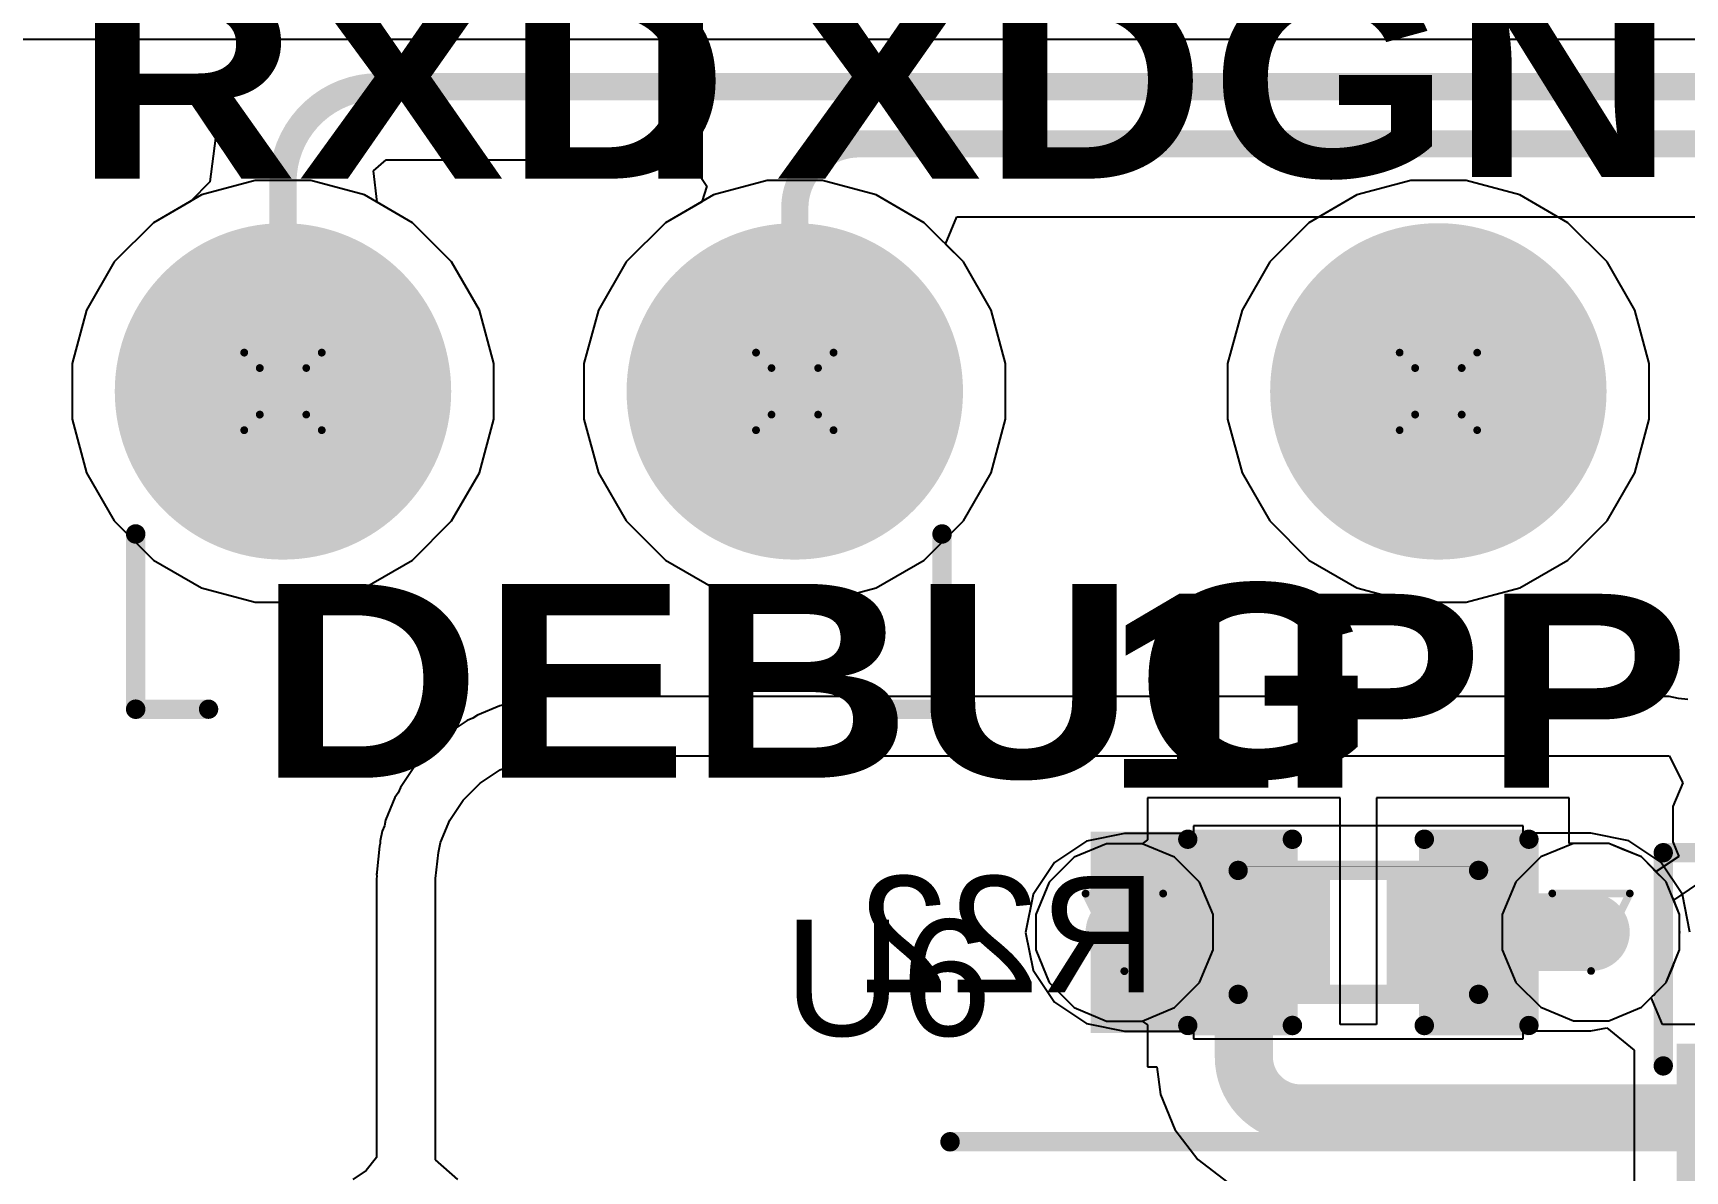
# Model space of a CAD drawing. Header units: inches. Extents: x -5 to 234, y -4 to 104.
# Drawn here: x 3.65 to 14.47, y 28.83 to 36.28 of the extents above; entities that cross this region are included whole.
import ezdxf

# ---------------------------------------------------------------- set-up
doc = ezdxf.new("R2010")
doc.units = ezdxf.units.IN
for name, color, linetype in [('Bottom Layer', 5, 'Continuous'), ('Bottom Overlay', 54, 'Continuous'), ('Bottom Paste', 16, 'Continuous'), ('Bottom Solder', 6, 'Continuous'), ('Drill Drawing', 1, 'Continuous'), ('GND', 16, 'Continuous'), ('Multi-Layer', 9, 'Continuous'), ('Pad Holes', 156, 'Continuous'), ('POWER', 76, 'Continuous'), ('Top Layer', 1, 'Continuous'), ('Top Overlay', 2, 'Continuous'), ('Top Paste', 8, 'Continuous'), ('Top Solder', 216, 'Continuous'), ('Via Holes', 16, 'Continuous')]:
    doc.layers.add(name, color=color, linetype=linetype)
doc.styles.add('Arial', font='', dxfattribs={"height": 0.2})
doc.styles.add('Arial Black_Bold', font='', dxfattribs={"height": 0.2})
doc.styles.get('Arial').set_extended_font_data('Arial')
doc.styles.get('Arial Black_Bold').set_extended_font_data('Arial Black', bold=True)

# ---------------------------------------------------------------- blocks, each defined once
blk = doc.blocks.new('0_5___T____P___9')
at = {"layer": 'Bottom Layer'}
h = blk.add_hatch(color=5, dxfattribs=at)
edge = h.paths.add_edge_path()
edge.add_arc((0, 0), 1, 0, 360)
at = {"layer": 'Bottom Solder'}
h = blk.add_hatch(color=6, dxfattribs=at)
edge = h.paths.add_edge_path()
edge.add_arc((0, 0), 1.102, 0, 360)
at = {"layer": 'GND'}
h = blk.add_hatch(color=16, dxfattribs=at)
edge = h.paths.add_edge_path()
edge.add_arc((0, 0), 1, 0, 360)
at = {"layer": 'Multi-Layer'}
h = blk.add_hatch(color=9, dxfattribs=at)
edge = h.paths.add_edge_path()
edge.add_arc((0, 0), 1, 0, 360)
at = {"layer": 'Pad Holes'}
h = blk.add_hatch(color=7, dxfattribs=at)
edge = h.paths.add_edge_path()
edge.add_arc((0, 0), 0.5, 0, 360)
at = {"layer": 'POWER'}
h = blk.add_hatch(color=76, dxfattribs=at)
edge = h.paths.add_edge_path()
edge.add_arc((0, 0), 1, 0, 360)
at = {"layer": 'Top Layer'}
h = blk.add_hatch(color=1, dxfattribs=at)
edge = h.paths.add_edge_path()
edge.add_arc((0, 0), 1, 0, 360)
at = {"layer": 'Top Solder'}
h = blk.add_hatch(color=216, dxfattribs=at)
edge = h.paths.add_edge_path()
edge.add_arc((0, 0), 1.102, 0, 360)
blk = doc.blocks.new('0_5___T____P___10')
at = {"layer": 'Bottom Layer'}
h = blk.add_hatch(color=5, dxfattribs=at)
edge = h.paths.add_edge_path()
edge.add_arc((0, 0), 1, 0, 360)
at = {"layer": 'Bottom Solder'}
h = blk.add_hatch(color=6, dxfattribs=at)
edge = h.paths.add_edge_path()
edge.add_arc((0, 0), 1.102, 0, 360)
at = {"layer": 'GND'}
h = blk.add_hatch(color=16, dxfattribs=at)
edge = h.paths.add_edge_path()
edge.add_arc((0, 0), 1, 0, 360)
at = {"layer": 'Multi-Layer'}
h = blk.add_hatch(color=9, dxfattribs=at)
edge = h.paths.add_edge_path()
edge.add_arc((0, 0), 1, 0, 360)
at = {"layer": 'Pad Holes'}
h = blk.add_hatch(color=7, dxfattribs=at)
edge = h.paths.add_edge_path()
edge.add_arc((0, 0), 0.5, 0, 360)
at = {"layer": 'POWER'}
h = blk.add_hatch(color=76, dxfattribs=at)
edge = h.paths.add_edge_path()
edge.add_arc((0, 0), 1, 0, 360)
at = {"layer": 'Top Layer'}
h = blk.add_hatch(color=1, dxfattribs=at)
edge = h.paths.add_edge_path()
edge.add_arc((0, 0), 1, 0, 360)
at = {"layer": 'Top Solder'}
h = blk.add_hatch(color=216, dxfattribs=at)
edge = h.paths.add_edge_path()
edge.add_arc((0, 0), 1.102, 0, 360)
blk = doc.blocks.new('ATGM336H_6N_74_16')
at = {"layer": 'Top Overlay'}
blk.add_lwpolyline([(-4.9, 5.097, 0.127, 0.127, 0), (4.9, 5.097, 0.127, 0.127, 0)], format="xyseb", dxfattribs=at)
blk.add_lwpolyline([(-4.932, 5.097, 0.0635, 0.0635, 1), (-4.868, 5.097, 0.0635, 0.0635, 1)], format="xyseb", close=True, dxfattribs=at)
blk = doc.blocks.new('R___0402_B_45')
at = {"layer": 'Bottom Layer'}
for points in [[(-0.241, 0.317), (-0.241, -0.318), (-0.699, -0.318), (-0.699, 0.317)], [(0.699, 0.317), (0.699, -0.318), (0.241, -0.318), (0.241, 0.317)]]:
    blk.add_hatch(color=5, dxfattribs=at).paths.add_polyline_path(points)
at = {"layer": 'Bottom Paste'}
for points in [[(-0.241, 0.317), (-0.241, -0.318), (-0.699, -0.318), (-0.699, 0.317)], [(0.699, 0.317), (0.699, -0.318), (0.241, -0.318), (0.241, 0.317)]]:
    blk.add_hatch(color=16, dxfattribs=at).paths.add_polyline_path(points)
at = {"layer": 'Bottom Solder'}
for points in [[(-0.186, 0.373), (-0.186, -0.373), (-0.754, -0.373), (-0.754, 0.373)], [(0.754, 0.373), (0.754, -0.373), (0.186, -0.373), (0.186, 0.373)]]:
    blk.add_hatch(color=6, dxfattribs=at).paths.add_polyline_path(points)
at = {"layer": 'Bottom Overlay'}
for points in [[(-0.787, 0.406, 0.127, 0.127, 0), (0.787, 0.406, 0.127, 0.127, 0)], [(-0.787, -0.406, 0.127, 0.127, 0), (-0.787, 0.406, 0.127, 0.127, 0)], [(-0.813, 0.432, 0.00323, 0.00323, 0), (0.813, 0.432, 0.00323, 0.00323, 0)], [(0.787, -0.406, 0.127, 0.127, 0), (0.787, 0.406, 0.127, 0.127, 0)], [(-0.787, -0.406, 0.127, 0.127, 0), (0.787, -0.406, 0.127, 0.127, 0)]]:
    blk.add_lwpolyline(points, format="xyseb", dxfattribs=at)
for points in [[(-0.819, 0.406, 0.0635, 0.0635, 1), (-0.756, 0.406, 0.0635, 0.0635, 1)], [(-0.819, 0.406, 0.0635, 0.0635, 1), (-0.756, 0.406, 0.0635, 0.0635, 1)], [(-0.814, 0.432, 0.00161, 0.00161, 1), (-0.812, 0.432, 0.00161, 0.00161, 1)], [(0.756, 0.406, 0.0635, 0.0635, 1), (0.819, 0.406, 0.0635, 0.0635, 1)], [(0.756, 0.406, 0.0635, 0.0635, 1), (0.819, 0.406, 0.0635, 0.0635, 1)], [(0.812, 0.432, 0.00161, 0.00161, 1), (0.814, 0.432, 0.00161, 0.00161, 1)], [(-0.819, -0.406, 0.0635, 0.0635, 1), (-0.756, -0.406, 0.0635, 0.0635, 1)], [(-0.819, -0.406, 0.0635, 0.0635, 1), (-0.756, -0.406, 0.0635, 0.0635, 1)], [(0.756, -0.406, 0.0635, 0.0635, 1), (0.819, -0.406, 0.0635, 0.0635, 1)], [(0.756, -0.406, 0.0635, 0.0635, 1), (0.819, -0.406, 0.0635, 0.0635, 1)]]:
    blk.add_lwpolyline(points, format="xyseb", close=True, dxfattribs=at)
blk = doc.blocks.new('0_5___T____P___83')
at = {"layer": 'Bottom Layer'}
h = blk.add_hatch(color=5, dxfattribs=at)
edge = h.paths.add_edge_path()
edge.add_arc((0, 0), 1, 0, 360)
at = {"layer": 'Bottom Solder'}
h = blk.add_hatch(color=6, dxfattribs=at)
edge = h.paths.add_edge_path()
edge.add_arc((0, 0), 1.102, 0, 360)
at = {"layer": 'GND'}
h = blk.add_hatch(color=16, dxfattribs=at)
edge = h.paths.add_edge_path()
edge.add_arc((0, 0), 1, 0, 360)
at = {"layer": 'Multi-Layer'}
h = blk.add_hatch(color=9, dxfattribs=at)
edge = h.paths.add_edge_path()
edge.add_arc((0, 0), 1, 0, 360)
at = {"layer": 'Pad Holes'}
h = blk.add_hatch(color=7, dxfattribs=at)
edge = h.paths.add_edge_path()
edge.add_arc((0, 0), 0.5, 0, 360)
at = {"layer": 'POWER'}
h = blk.add_hatch(color=76, dxfattribs=at)
edge = h.paths.add_edge_path()
edge.add_arc((0, 0), 1, 0, 360)
at = {"layer": 'Top Layer'}
h = blk.add_hatch(color=1, dxfattribs=at)
edge = h.paths.add_edge_path()
edge.add_arc((0, 0), 1, 0, 360)
at = {"layer": 'Top Solder'}
h = blk.add_hatch(color=216, dxfattribs=at)
edge = h.paths.add_edge_path()
edge.add_arc((0, 0), 1.102, 0, 360)
blk = doc.blocks.new('LED_0603_90')
at = {"layer": 'Top Layer'}
for points in [[(-1, 0.5), (-0.5, 0.5), (-0.5, -0.5), (-1, -0.5)], [(0.5, 0.5), (1, 0.5), (1, -0.5), (0.5, -0.5)]]:
    blk.add_hatch(color=1, dxfattribs=at).paths.add_polyline_path(points)
at = {"layer": 'Top Overlay'}
blk.add_hatch(color=2, dxfattribs=at).paths.add_polyline_path([(1.118, -0.66), (1.753, -0.66), (1.753, 0.66), (1.118, 0.66)])
at = {"layer": 'Top Paste'}
for points in [[(-1, 0.5), (-0.5, 0.5), (-0.5, -0.5), (-1, -0.5)], [(0.5, 0.5), (1, 0.5), (1, -0.5), (0.5, -0.5)]]:
    blk.add_hatch(color=8, dxfattribs=at).paths.add_polyline_path(points)
at = {"layer": 'Top Solder'}
for points in [[(-1.102, 0.602), (-0.398, 0.602), (-0.398, -0.602), (-1.102, -0.602)], [(0.398, 0.602), (1.102, 0.602), (1.102, -0.602), (0.398, -0.602)]]:
    blk.add_hatch(color=216, dxfattribs=at).paths.add_polyline_path(points)
at = {"layer": 'Top Overlay'}
for points in [[(-0.432, 0.61, 0.127, 0.127, 0), (-1.118, 0.61, 0.127, 0.127, 0)], [(-1.118, 0.61, 0.127, 0.127, 0), (-1.118, -0.61, 0.127, 0.127, 0)], [(1.118, 0.61, 0.127, 0.127, 0), (0.432, 0.61, 0.127, 0.127, 0)], [(1.118, 0.61, 0.127, 0.127, 0), (1.118, -0.61, 0.127, 0.127, 0)], [(-0.432, -0.61, 0.127, 0.127, 0), (-1.118, -0.61, 0.127, 0.127, 0)], [(1.118, -0.61, 0.127, 0.127, 0), (0.432, -0.61, 0.127, 0.127, 0)]]:
    blk.add_lwpolyline(points, format="xyseb", dxfattribs=at)
for points in [[(-1.149, 0.61, 0.0635, 0.0635, 1), (-1.086, 0.61, 0.0635, 0.0635, 1)], [(-1.149, 0.61, 0.0635, 0.0635, 1), (-1.086, 0.61, 0.0635, 0.0635, 1)], [(-0.464, 0.61, 0.0635, 0.0635, 1), (-0.4, 0.61, 0.0635, 0.0635, 1)], [(0.4, 0.61, 0.0635, 0.0635, 1), (0.464, 0.61, 0.0635, 0.0635, 1)], [(1.086, 0.61, 0.0635, 0.0635, 1), (1.149, 0.61, 0.0635, 0.0635, 1)], [(1.086, 0.61, 0.0635, 0.0635, 1), (1.149, 0.61, 0.0635, 0.0635, 1)], [(-1.149, -0.61, 0.0635, 0.0635, 1), (-1.086, -0.61, 0.0635, 0.0635, 1)], [(-1.149, -0.61, 0.0635, 0.0635, 1), (-1.086, -0.61, 0.0635, 0.0635, 1)], [(-0.464, -0.61, 0.0635, 0.0635, 1), (-0.4, -0.61, 0.0635, 0.0635, 1)], [(0.4, -0.61, 0.0635, 0.0635, 1), (0.464, -0.61, 0.0635, 0.0635, 1)], [(1.086, -0.61, 0.0635, 0.0635, 1), (1.149, -0.61, 0.0635, 0.0635, 1)], [(1.086, -0.61, 0.0635, 0.0635, 1), (1.149, -0.61, 0.0635, 0.0635, 1)]]:
    blk.add_lwpolyline(points, format="xyseb", close=True, dxfattribs=at)
blk = doc.blocks.new('SOT_23_B_119')
at = {"layer": 'Bottom Layer'}
for points in [[(-1.36, 1.46), (-0.54, 1.46), (-0.54, 0.54), (-1.36, 0.54)], [(0.54, 1.46), (1.36, 1.46), (1.36, 0.54), (0.54, 0.54)], [(-0.41, -0.54), (0.41, -0.54), (0.41, -1.46), (-0.41, -1.46)]]:
    blk.add_hatch(color=5, dxfattribs=at).paths.add_polyline_path(points)
at = {"layer": 'Bottom Paste'}
for points in [[(-1.36, 1.46), (-0.54, 1.46), (-0.54, 0.54), (-1.36, 0.54)], [(0.54, 1.46), (1.36, 1.46), (1.36, 0.54), (0.54, 0.54)], [(-0.41, -0.54), (0.41, -0.54), (0.41, -1.46), (-0.41, -1.46)]]:
    blk.add_hatch(color=16, dxfattribs=at).paths.add_polyline_path(points)
at = {"layer": 'Bottom Solder'}
for points in [[(-1.462, 1.562), (-0.438, 1.562), (-0.438, 0.438), (-1.462, 0.438)], [(0.438, 1.562), (1.462, 1.562), (1.462, 0.438), (0.438, 0.438)], [(-0.512, -0.438), (0.512, -0.438), (0.512, -1.562), (-0.512, -1.562)]]:
    blk.add_hatch(color=6, dxfattribs=at).paths.add_polyline_path(points)
at = {"layer": 'Bottom Overlay'}
for points in [[(-1.676, 1.295, 0.127, 0.127, 0), (-1.676, 1.041, 0.127, 0.127, 0)], [(-1.549, 1.168, 0.127, 0.127, 0), (-1.676, 1.295, 0.127, 0.127, 0)], [(-1.549, 1.168, 0.127, 0.127, 0), (-1.676, 1.041, 0.127, 0.127, 0)], [(0.33, 0.787, 0.127, 0.127, 0), (-0.33, 0.787, 0.127, 0.127, 0)], [(-1.549, -0.813, 0.127, 0.127, 0), (-1.549, 0.584, 0.127, 0.127, 0)], [(1.549, 0.584, 0.127, 0.127, 0), (1.549, -0.813, 0.127, 0.127, 0)], [(-0.559, -0.813, 0.127, 0.127, 0), (-1.549, -0.813, 0.127, 0.127, 0)], [(1.549, -0.813, 0.127, 0.127, 0), (0.559, -0.813, 0.127, 0.127, 0)]]:
    blk.add_lwpolyline(points, format="xyseb", dxfattribs=at)
for points in [[(-1.708, 1.295, 0.0635, 0.0635, 1), (-1.645, 1.295, 0.0635, 0.0635, 1)], [(-1.708, 1.295, 0.0635, 0.0635, 1), (-1.645, 1.295, 0.0635, 0.0635, 1)], [(-1.581, 1.168, 0.0635, 0.0635, 1), (-1.518, 1.168, 0.0635, 0.0635, 1)], [(-1.581, 1.168, 0.0635, 0.0635, 1), (-1.518, 1.168, 0.0635, 0.0635, 1)], [(-1.708, 1.041, 0.0635, 0.0635, 1), (-1.645, 1.041, 0.0635, 0.0635, 1)], [(-1.708, 1.041, 0.0635, 0.0635, 1), (-1.645, 1.041, 0.0635, 0.0635, 1)], [(-0.362, 0.787, 0.0635, 0.0635, 1), (-0.298, 0.787, 0.0635, 0.0635, 1)], [(0.298, 0.787, 0.0635, 0.0635, 1), (0.362, 0.787, 0.0635, 0.0635, 1)], [(-1.581, 0.584, 0.0635, 0.0635, 1), (-1.518, 0.584, 0.0635, 0.0635, 1)], [(1.518, 0.584, 0.0635, 0.0635, 1), (1.581, 0.584, 0.0635, 0.0635, 1)], [(-1.581, -0.813, 0.0635, 0.0635, 1), (-1.518, -0.813, 0.0635, 0.0635, 1)], [(-1.581, -0.813, 0.0635, 0.0635, 1), (-1.518, -0.813, 0.0635, 0.0635, 1)], [(-0.591, -0.813, 0.0635, 0.0635, 1), (-0.527, -0.813, 0.0635, 0.0635, 1)], [(0.527, -0.813, 0.0635, 0.0635, 1), (0.591, -0.813, 0.0635, 0.0635, 1)], [(1.518, -0.813, 0.0635, 0.0635, 1), (1.581, -0.813, 0.0635, 0.0635, 1)], [(1.518, -0.813, 0.0635, 0.0635, 1), (1.581, -0.813, 0.0635, 0.0635, 1)]]:
    blk.add_lwpolyline(points, format="xyseb", close=True, dxfattribs=at)

msp = doc.modelspace()

# ---------------------------------------------------------------- hatches: boundary and pattern name
at = {"layer": 'Bottom Layer'}
h = msp.add_hatch(color=5, dxfattribs=at)
edge = h.paths.add_edge_path()
edge.add_arc((10.795, 30.39), 0.2, 0, 360)
h = msp.add_hatch(color=5, dxfattribs=at)
edge = h.paths.add_edge_path()
edge.add_arc((13.852, 30.391), 0.2, 0, 360)
at = {"layer": 'GND'}
h = msp.add_hatch(color=16, dxfattribs=at)
edge = h.paths.add_edge_path()
edge.add_arc((10.795, 30.39), 0.2, 0, 360)
h = msp.add_hatch(color=16, dxfattribs=at)
edge = h.paths.add_edge_path()
edge.add_arc((13.852, 30.391), 0.2, 0, 360)
at = {"layer": 'POWER'}
h = msp.add_hatch(color=76, dxfattribs=at)
edge = h.paths.add_edge_path()
edge.add_arc((10.795, 30.39), 0.2, 0, 360)
h = msp.add_hatch(color=76, dxfattribs=at)
edge = h.paths.add_edge_path()
edge.add_arc((13.852, 30.391), 0.2, 0, 360)
at = {"layer": 'Top Layer'}
h = msp.add_hatch(color=1, dxfattribs=at)
edge = h.paths.add_edge_path()
edge.add_arc((10.795, 30.39), 0.2, 0, 360)
h = msp.add_hatch(color=1, dxfattribs=at)
edge = h.paths.add_edge_path()
edge.add_arc((13.852, 30.391), 0.2, 0, 360)
at = {"layer": 'Via Holes'}
h = msp.add_hatch(color=7, dxfattribs=at)
edge = h.paths.add_edge_path()
edge.add_arc((10.795, 30.39), 0.1, 0, 360)
h = msp.add_hatch(color=7, dxfattribs=at)
edge = h.paths.add_edge_path()
edge.add_arc((13.852, 30.391), 0.1, 0, 360)

# ---------------------------------------------------------------- linework, layer by layer
at = {"layer": 'Bottom Layer'}
for p, q in [((1.744, 36.241), (30.464, 36.241)), ((5.101, 35.315), (4.75, 35.221)), ((5.465, 35.315), (5.101, 35.315)), ((5.816, 35.221), (5.465, 35.315)), ((8.454, 35.315), (8.103, 35.221)), ((8.818, 35.315), (8.454, 35.315)), ((9.169, 35.221), (8.818, 35.315)), ((4.75, 35.221), (4.435, 35.039)), ((6.131, 35.039), (5.816, 35.221)), ((8.103, 35.221), (7.788, 35.039)), ((9.484, 35.039), (9.169, 35.221)), ((4.435, 35.039), (4.178, 34.782)), ((6.388, 34.782), (6.131, 35.039)), ((7.788, 35.039), (7.531, 34.782)), ((9.741, 34.782), (9.484, 35.039)), ((4.178, 34.782), (3.996, 34.467)), ((6.57, 34.467), (6.388, 34.782)), ((7.531, 34.782), (7.349, 34.467)), ((9.923, 34.467), (9.741, 34.782)), ((3.996, 34.467), (3.902, 34.116)), ((6.664, 34.116), (6.57, 34.467)), ((7.349, 34.467), (7.255, 34.116)), ((10.017, 34.116), (9.923, 34.467)), ((3.902, 34.116), (3.902, 33.753)), ((6.664, 33.753), (6.664, 34.116)), ((7.255, 34.116), (7.255, 33.753)), ((10.017, 33.753), (10.017, 34.116)), ((3.902, 33.753), (3.996, 33.401)), ((6.57, 33.401), (6.664, 33.753)), ((7.255, 33.753), (7.349, 33.401)), ((9.923, 33.401), (10.017, 33.753)), ((3.996, 33.401), (4.178, 33.086)), ((6.388, 33.086), (6.57, 33.401)), ((7.349, 33.401), (7.531, 33.086)), ((9.741, 33.086), (9.923, 33.401)), ((4.178, 33.086), (4.435, 32.829)), ((6.131, 32.829), (6.388, 33.086)), ((7.531, 33.086), (7.788, 32.829)), ((9.484, 32.829), (9.741, 33.086)), ((4.435, 32.829), (4.75, 32.648)), ((5.816, 32.648), (6.131, 32.829)), ((7.788, 32.829), (8.103, 32.648)), ((9.169, 32.648), (9.484, 32.829)), ((4.75, 32.648), (5.101, 32.553)), ((5.465, 32.553), (5.816, 32.648)), ((8.103, 32.648), (8.454, 32.553)), ((8.818, 32.553), (9.169, 32.648)), ((5.101, 32.553), (5.465, 32.553)), ((8.454, 32.553), (8.818, 32.553)), ((13.408, 31.089), (11.249, 31.089)), ((11.249, 31.089), (11.249, 31.038)), ((13.408, 31.039), (13.408, 31.089)), ((10.547, 30.988), (10.337, 30.848)), ((10.795, 31.038), (10.547, 30.988)), ((11.249, 31.038), (10.795, 31.038)), ((13.852, 31.039), (13.408, 31.039)), ((14.1, 30.989), (13.852, 31.039)), ((14.31, 30.849), (14.1, 30.989)), ((10.337, 30.848), (10.197, 30.638)), ((14.451, 30.639), (14.31, 30.849)), ((10.197, 30.638), (10.148, 30.39)), ((14.5, 30.391), (14.451, 30.639)), ((10.148, 30.39), (10.197, 30.142)), ((10.197, 30.142), (10.337, 29.932)), ((10.337, 29.932), (10.547, 29.792)), ((10.547, 29.792), (10.795, 29.743)), ((13.852, 29.744), (13.956, 29.764)), ((13.956, 29.764), (14.134, 29.619)), ((10.795, 29.743), (11.249, 29.743)), ((11.249, 29.743), (11.249, 29.692)), ((11.249, 29.692), (13.408, 29.692)), ((13.408, 29.692), (13.408, 29.744)), ((13.408, 29.744), (13.852, 29.744)), ((14.134, 29.619), (14.134, 28.258))]:
    msp.add_line(p, q, dxfattribs=at)
for points in [[(10.795, 30.39, 0.508, 0.508, 0), (11.795, 30.39, 0.508, 0.508, 0)], [(12.862, 30.39, 0.508, 0.508, 0), (12.863, 30.391, 0.508, 0.508, 0)], [(12.863, 30.391, 0.508, 0.508, 0), (13.852, 30.391, 0.508, 0.508, 0)], [(12.798, 30.39, 0.178, 0.178, 0), (12.862, 30.39, 0.178, 0.178, 0)]]:
    msp.add_lwpolyline(points, format="xyseb", dxfattribs=at)
for points in [[(10.668, 30.39, 0.254, 0.254, 1), (10.922, 30.39, 0.254, 0.254, 1)], [(11.668, 30.39, 0.254, 0.254, 1), (11.922, 30.39, 0.254, 0.254, 1)], [(12.735, 30.39, 0.254, 0.254, 1), (12.989, 30.39, 0.254, 0.254, 1)], [(12.736, 30.391, 0.254, 0.254, 1), (12.99, 30.391, 0.254, 0.254, 1)], [(12.736, 30.391, 0.254, 0.254, 1), (12.99, 30.391, 0.254, 0.254, 1)], [(13.725, 30.391, 0.254, 0.254, 1), (13.979, 30.391, 0.254, 0.254, 1)], [(12.754, 30.39, 0.0889, 0.0889, 1), (12.843, 30.39, 0.0889, 0.0889, 1)], [(12.817, 30.39, 0.0889, 0.0889, 1), (12.906, 30.39, 0.0889, 0.0889, 1)]]:
    msp.add_lwpolyline(points, format="xyseb", close=True, dxfattribs=at)
at = {"layer": 'Drill Drawing'}
for points in [[(5.029, 34.188, 0.0508, 0.0508, 0), (5.537, 34.188, 0.0508, 0.0508, 0)], [(5.029, 33.68, 0.0508, 0.0508, 0), (5.029, 34.188, 0.0508, 0.0508, 0)], [(5.537, 33.68, 0.0508, 0.0508, 0), (5.537, 34.188, 0.0508, 0.0508, 0)], [(8.382, 34.188, 0.0508, 0.0508, 0), (8.89, 34.188, 0.0508, 0.0508, 0)], [(8.382, 33.68, 0.0508, 0.0508, 0), (8.382, 34.188, 0.0508, 0.0508, 0)], [(8.89, 33.68, 0.0508, 0.0508, 0), (8.89, 34.188, 0.0508, 0.0508, 0)], [(12.598, 34.188, 0.0508, 0.0508, 0), (13.106, 34.188, 0.0508, 0.0508, 0)], [(12.598, 33.68, 0.0508, 0.0508, 0), (12.598, 34.188, 0.0508, 0.0508, 0)], [(13.106, 33.68, 0.0508, 0.0508, 0), (13.106, 34.188, 0.0508, 0.0508, 0)], [(5.131, 34.087, 0.0508, 0.0508, 0), (5.436, 34.087, 0.0508, 0.0508, 0)], [(5.131, 33.782, 0.0508, 0.0508, 0), (5.131, 34.087, 0.0508, 0.0508, 0)], [(5.436, 33.782, 0.0508, 0.0508, 0), (5.436, 34.087, 0.0508, 0.0508, 0)], [(8.484, 34.087, 0.0508, 0.0508, 0), (8.788, 34.087, 0.0508, 0.0508, 0)], [(8.484, 33.782, 0.0508, 0.0508, 0), (8.484, 34.087, 0.0508, 0.0508, 0)], [(8.788, 33.782, 0.0508, 0.0508, 0), (8.788, 34.087, 0.0508, 0.0508, 0)], [(12.7, 34.087, 0.0508, 0.0508, 0), (13.005, 34.087, 0.0508, 0.0508, 0)], [(12.7, 33.782, 0.0508, 0.0508, 0), (12.7, 34.087, 0.0508, 0.0508, 0)], [(13.005, 33.782, 0.0508, 0.0508, 0), (13.005, 34.087, 0.0508, 0.0508, 0)], [(5.131, 33.782, 0.0508, 0.0508, 0), (5.436, 33.782, 0.0508, 0.0508, 0)], [(8.484, 33.782, 0.0508, 0.0508, 0), (8.788, 33.782, 0.0508, 0.0508, 0)], [(12.7, 33.782, 0.0508, 0.0508, 0), (13.005, 33.782, 0.0508, 0.0508, 0)], [(5.029, 33.68, 0.0508, 0.0508, 0), (5.537, 33.68, 0.0508, 0.0508, 0)], [(8.382, 33.68, 0.0508, 0.0508, 0), (8.89, 33.68, 0.0508, 0.0508, 0)], [(12.598, 33.68, 0.0508, 0.0508, 0), (13.106, 33.68, 0.0508, 0.0508, 0)], [(10.541, 30.644, 0.0508, 0.0508, 0), (11.049, 30.644, 0.0508, 0.0508, 0)], [(10.541, 30.644, 0.0508, 0.0508, 0), (10.795, 30.136, 0.0508, 0.0508, 0)], [(10.795, 30.136, 0.0508, 0.0508, 0), (11.049, 30.644, 0.0508, 0.0508, 0)], [(13.598, 30.645, 0.0508, 0.0508, 0), (14.106, 30.645, 0.0508, 0.0508, 0)], [(13.598, 30.645, 0.0508, 0.0508, 0), (13.852, 30.137, 0.0508, 0.0508, 0)], [(13.852, 30.137, 0.0508, 0.0508, 0), (14.106, 30.645, 0.0508, 0.0508, 0)]]:
    msp.add_lwpolyline(points, format="xyseb", dxfattribs=at)
for points in [[(5.016, 34.188, 0.0254, 0.0254, 1), (5.042, 34.188, 0.0254, 0.0254, 1)], [(5.016, 34.188, 0.0254, 0.0254, 1), (5.042, 34.188, 0.0254, 0.0254, 1)], [(5.524, 34.188, 0.0254, 0.0254, 1), (5.55, 34.188, 0.0254, 0.0254, 1)], [(5.524, 34.188, 0.0254, 0.0254, 1), (5.55, 34.188, 0.0254, 0.0254, 1)], [(8.369, 34.188, 0.0254, 0.0254, 1), (8.395, 34.188, 0.0254, 0.0254, 1)], [(8.369, 34.188, 0.0254, 0.0254, 1), (8.395, 34.188, 0.0254, 0.0254, 1)], [(8.877, 34.188, 0.0254, 0.0254, 1), (8.903, 34.188, 0.0254, 0.0254, 1)], [(8.877, 34.188, 0.0254, 0.0254, 1), (8.903, 34.188, 0.0254, 0.0254, 1)], [(12.586, 34.188, 0.0254, 0.0254, 1), (12.611, 34.188, 0.0254, 0.0254, 1)], [(12.586, 34.188, 0.0254, 0.0254, 1), (12.611, 34.188, 0.0254, 0.0254, 1)], [(13.094, 34.188, 0.0254, 0.0254, 1), (13.119, 34.188, 0.0254, 0.0254, 1)], [(13.094, 34.188, 0.0254, 0.0254, 1), (13.119, 34.188, 0.0254, 0.0254, 1)], [(5.118, 34.087, 0.0254, 0.0254, 1), (5.144, 34.087, 0.0254, 0.0254, 1)], [(5.118, 34.087, 0.0254, 0.0254, 1), (5.144, 34.087, 0.0254, 0.0254, 1)], [(5.423, 34.087, 0.0254, 0.0254, 1), (5.448, 34.087, 0.0254, 0.0254, 1)], [(5.423, 34.087, 0.0254, 0.0254, 1), (5.448, 34.087, 0.0254, 0.0254, 1)], [(8.471, 34.087, 0.0254, 0.0254, 1), (8.496, 34.087, 0.0254, 0.0254, 1)], [(8.471, 34.087, 0.0254, 0.0254, 1), (8.496, 34.087, 0.0254, 0.0254, 1)], [(8.776, 34.087, 0.0254, 0.0254, 1), (8.801, 34.087, 0.0254, 0.0254, 1)], [(8.776, 34.087, 0.0254, 0.0254, 1), (8.801, 34.087, 0.0254, 0.0254, 1)], [(12.687, 34.087, 0.0254, 0.0254, 1), (12.713, 34.087, 0.0254, 0.0254, 1)], [(12.687, 34.087, 0.0254, 0.0254, 1), (12.713, 34.087, 0.0254, 0.0254, 1)], [(12.992, 34.087, 0.0254, 0.0254, 1), (13.018, 34.087, 0.0254, 0.0254, 1)], [(12.992, 34.087, 0.0254, 0.0254, 1), (13.018, 34.087, 0.0254, 0.0254, 1)], [(5.118, 33.782, 0.0254, 0.0254, 1), (5.144, 33.782, 0.0254, 0.0254, 1)], [(5.118, 33.782, 0.0254, 0.0254, 1), (5.144, 33.782, 0.0254, 0.0254, 1)], [(5.423, 33.782, 0.0254, 0.0254, 1), (5.448, 33.782, 0.0254, 0.0254, 1)], [(5.423, 33.782, 0.0254, 0.0254, 1), (5.448, 33.782, 0.0254, 0.0254, 1)], [(8.471, 33.782, 0.0254, 0.0254, 1), (8.496, 33.782, 0.0254, 0.0254, 1)], [(8.471, 33.782, 0.0254, 0.0254, 1), (8.496, 33.782, 0.0254, 0.0254, 1)], [(8.776, 33.782, 0.0254, 0.0254, 1), (8.801, 33.782, 0.0254, 0.0254, 1)], [(8.776, 33.782, 0.0254, 0.0254, 1), (8.801, 33.782, 0.0254, 0.0254, 1)], [(12.687, 33.782, 0.0254, 0.0254, 1), (12.713, 33.782, 0.0254, 0.0254, 1)], [(12.687, 33.782, 0.0254, 0.0254, 1), (12.713, 33.782, 0.0254, 0.0254, 1)], [(12.992, 33.782, 0.0254, 0.0254, 1), (13.018, 33.782, 0.0254, 0.0254, 1)], [(12.992, 33.782, 0.0254, 0.0254, 1), (13.018, 33.782, 0.0254, 0.0254, 1)], [(5.016, 33.68, 0.0254, 0.0254, 1), (5.042, 33.68, 0.0254, 0.0254, 1)], [(5.016, 33.68, 0.0254, 0.0254, 1), (5.042, 33.68, 0.0254, 0.0254, 1)], [(5.524, 33.68, 0.0254, 0.0254, 1), (5.55, 33.68, 0.0254, 0.0254, 1)], [(5.524, 33.68, 0.0254, 0.0254, 1), (5.55, 33.68, 0.0254, 0.0254, 1)], [(8.369, 33.68, 0.0254, 0.0254, 1), (8.395, 33.68, 0.0254, 0.0254, 1)], [(8.369, 33.68, 0.0254, 0.0254, 1), (8.395, 33.68, 0.0254, 0.0254, 1)], [(8.877, 33.68, 0.0254, 0.0254, 1), (8.903, 33.68, 0.0254, 0.0254, 1)], [(8.877, 33.68, 0.0254, 0.0254, 1), (8.903, 33.68, 0.0254, 0.0254, 1)], [(12.586, 33.68, 0.0254, 0.0254, 1), (12.611, 33.68, 0.0254, 0.0254, 1)], [(12.586, 33.68, 0.0254, 0.0254, 1), (12.611, 33.68, 0.0254, 0.0254, 1)], [(13.094, 33.68, 0.0254, 0.0254, 1), (13.119, 33.68, 0.0254, 0.0254, 1)], [(13.094, 33.68, 0.0254, 0.0254, 1), (13.119, 33.68, 0.0254, 0.0254, 1)], [(10.528, 30.644, 0.0254, 0.0254, 1), (10.554, 30.644, 0.0254, 0.0254, 1)], [(10.528, 30.644, 0.0254, 0.0254, 1), (10.554, 30.644, 0.0254, 0.0254, 1)], [(11.036, 30.644, 0.0254, 0.0254, 1), (11.062, 30.644, 0.0254, 0.0254, 1)], [(11.036, 30.644, 0.0254, 0.0254, 1), (11.062, 30.644, 0.0254, 0.0254, 1)], [(13.586, 30.645, 0.0254, 0.0254, 1), (13.611, 30.645, 0.0254, 0.0254, 1)], [(13.586, 30.645, 0.0254, 0.0254, 1), (13.611, 30.645, 0.0254, 0.0254, 1)], [(14.094, 30.645, 0.0254, 0.0254, 1), (14.119, 30.645, 0.0254, 0.0254, 1)], [(14.094, 30.645, 0.0254, 0.0254, 1), (14.119, 30.645, 0.0254, 0.0254, 1)], [(10.782, 30.136, 0.0254, 0.0254, 1), (10.808, 30.136, 0.0254, 0.0254, 1)], [(10.782, 30.136, 0.0254, 0.0254, 1), (10.808, 30.136, 0.0254, 0.0254, 1)], [(13.84, 30.137, 0.0254, 0.0254, 1), (13.865, 30.137, 0.0254, 0.0254, 1)], [(13.84, 30.137, 0.0254, 0.0254, 1), (13.865, 30.137, 0.0254, 0.0254, 1)]]:
    msp.add_lwpolyline(points, format="xyseb", close=True, dxfattribs=at)
at = {"layer": 'GND'}
for p, q in [((1.744, 36.241), (38.271, 36.241)), ((5.101, 35.315), (4.75, 35.221)), ((5.465, 35.315), (5.101, 35.315)), ((5.816, 35.221), (5.465, 35.315)), ((8.454, 35.315), (8.103, 35.221)), ((8.818, 35.315), (8.454, 35.315)), ((9.169, 35.221), (8.818, 35.315)), ((4.75, 35.221), (4.435, 35.039)), ((6.131, 35.039), (5.816, 35.221)), ((8.103, 35.221), (7.788, 35.039)), ((9.484, 35.039), (9.169, 35.221)), ((4.435, 35.039), (4.178, 34.782)), ((6.388, 34.782), (6.131, 35.039)), ((7.788, 35.039), (7.531, 34.782)), ((9.741, 34.782), (9.484, 35.039)), ((4.178, 34.782), (3.996, 34.467)), ((6.57, 34.467), (6.388, 34.782)), ((7.531, 34.782), (7.349, 34.467)), ((9.923, 34.467), (9.741, 34.782)), ((3.996, 34.467), (3.902, 34.116)), ((6.664, 34.116), (6.57, 34.467)), ((7.349, 34.467), (7.255, 34.116)), ((10.017, 34.116), (9.923, 34.467)), ((3.902, 34.116), (3.902, 33.753)), ((6.664, 33.753), (6.664, 34.116)), ((7.255, 34.116), (7.255, 33.753)), ((10.017, 33.753), (10.017, 34.116)), ((3.902, 33.753), (3.996, 33.401)), ((6.57, 33.401), (6.664, 33.753)), ((7.255, 33.753), (7.349, 33.401)), ((9.923, 33.401), (10.017, 33.753)), ((3.996, 33.401), (4.178, 33.086)), ((6.388, 33.086), (6.57, 33.401)), ((7.349, 33.401), (7.531, 33.086)), ((9.741, 33.086), (9.923, 33.401)), ((4.178, 33.086), (4.435, 32.829)), ((6.131, 32.829), (6.388, 33.086)), ((7.531, 33.086), (7.788, 32.829)), ((9.484, 32.829), (9.741, 33.086)), ((4.435, 32.829), (4.75, 32.648)), ((5.816, 32.648), (6.131, 32.829)), ((7.788, 32.829), (8.103, 32.648)), ((9.169, 32.648), (9.484, 32.829)), ((4.75, 32.648), (5.101, 32.553)), ((5.465, 32.553), (5.816, 32.648)), ((8.103, 32.648), (8.454, 32.553)), ((8.818, 32.553), (9.169, 32.648)), ((5.101, 32.553), (5.465, 32.553)), ((8.454, 32.553), (8.818, 32.553)), ((10.679, 30.971), (10.466, 30.883)), ((10.911, 30.971), (10.679, 30.971)), ((11.124, 30.883), (10.911, 30.971)), ((13.737, 30.972), (13.523, 30.884)), ((13.968, 30.972), (13.737, 30.972)), ((14.182, 30.884), (13.968, 30.972)), ((10.466, 30.883), (10.302, 30.719)), ((11.288, 30.719), (11.124, 30.883)), ((13.523, 30.884), (13.36, 30.72)), ((14.345, 30.72), (14.182, 30.884)), ((10.302, 30.719), (10.214, 30.506)), ((11.376, 30.506), (11.288, 30.719)), ((13.36, 30.72), (13.271, 30.507)), ((14.433, 30.507), (14.345, 30.72)), ((10.214, 30.506), (10.214, 30.275)), ((11.376, 30.275), (11.376, 30.506)), ((13.271, 30.507), (13.271, 30.276)), ((14.433, 30.276), (14.433, 30.507)), ((10.214, 30.275), (10.302, 30.061)), ((11.288, 30.061), (11.376, 30.275)), ((13.271, 30.276), (13.36, 30.062)), ((14.345, 30.062), (14.433, 30.276)), ((10.302, 30.061), (10.466, 29.898)), ((11.124, 29.898), (11.288, 30.061)), ((13.36, 30.062), (13.523, 29.899)), ((14.182, 29.899), (14.345, 30.062)), ((10.466, 29.898), (10.679, 29.809)), ((10.911, 29.809), (11.124, 29.898)), ((13.523, 29.899), (13.737, 29.81)), ((13.968, 29.81), (14.182, 29.899)), ((10.679, 29.809), (10.911, 29.809)), ((13.737, 29.81), (13.968, 29.81))]:
    msp.add_line(p, q, dxfattribs=at)
at = {"layer": 'POWER'}
for p, q in [((1.744, 36.241), (38.271, 36.241)), ((5.101, 35.315), (4.75, 35.221)), ((5.465, 35.315), (5.101, 35.315)), ((5.816, 35.221), (5.465, 35.315)), ((8.454, 35.315), (8.103, 35.221)), ((8.818, 35.315), (8.454, 35.315)), ((9.169, 35.221), (8.818, 35.315)), ((12.671, 35.315), (12.319, 35.221)), ((13.034, 35.315), (12.671, 35.315)), ((13.385, 35.221), (13.034, 35.315)), ((4.75, 35.221), (4.435, 35.039)), ((6.131, 35.039), (5.816, 35.221)), ((8.103, 35.221), (7.788, 35.039)), ((9.484, 35.039), (9.169, 35.221)), ((12.319, 35.221), (12.004, 35.039)), ((13.7, 35.039), (13.385, 35.221)), ((4.435, 35.039), (4.178, 34.782)), ((6.388, 34.782), (6.131, 35.039)), ((7.788, 35.039), (7.531, 34.782)), ((9.741, 34.782), (9.484, 35.039)), ((12.004, 35.039), (11.747, 34.782)), ((13.957, 34.782), (13.7, 35.039)), ((4.178, 34.782), (3.996, 34.467)), ((6.57, 34.467), (6.388, 34.782)), ((7.531, 34.782), (7.349, 34.467)), ((9.923, 34.467), (9.741, 34.782)), ((11.747, 34.782), (11.566, 34.467)), ((14.139, 34.467), (13.957, 34.782)), ((3.996, 34.467), (3.902, 34.116)), ((6.664, 34.116), (6.57, 34.467)), ((7.349, 34.467), (7.255, 34.116)), ((10.017, 34.116), (9.923, 34.467)), ((11.566, 34.467), (11.471, 34.116)), ((14.233, 34.116), (14.139, 34.467)), ((3.902, 34.116), (3.902, 33.753)), ((6.664, 33.753), (6.664, 34.116)), ((7.255, 34.116), (7.255, 33.753)), ((10.017, 33.753), (10.017, 34.116)), ((11.471, 34.116), (11.471, 33.753)), ((14.233, 33.753), (14.233, 34.116)), ((3.902, 33.753), (3.996, 33.401)), ((6.57, 33.401), (6.664, 33.753)), ((7.255, 33.753), (7.349, 33.401)), ((9.923, 33.401), (10.017, 33.753)), ((11.471, 33.753), (11.566, 33.401)), ((14.139, 33.401), (14.233, 33.753)), ((3.996, 33.401), (4.178, 33.086)), ((6.388, 33.086), (6.57, 33.401)), ((7.349, 33.401), (7.531, 33.086)), ((9.741, 33.086), (9.923, 33.401)), ((11.566, 33.401), (11.747, 33.086)), ((13.957, 33.086), (14.139, 33.401)), ((4.178, 33.086), (4.435, 32.829)), ((6.131, 32.829), (6.388, 33.086)), ((7.531, 33.086), (7.788, 32.829)), ((9.484, 32.829), (9.741, 33.086)), ((11.747, 33.086), (12.004, 32.829)), ((13.7, 32.829), (13.957, 33.086)), ((4.435, 32.829), (4.75, 32.648)), ((5.816, 32.648), (6.131, 32.829)), ((7.788, 32.829), (8.103, 32.648)), ((9.169, 32.648), (9.484, 32.829)), ((12.004, 32.829), (12.319, 32.648)), ((13.385, 32.648), (13.7, 32.829)), ((4.75, 32.648), (5.101, 32.553)), ((5.465, 32.553), (5.816, 32.648)), ((8.103, 32.648), (8.454, 32.553)), ((8.818, 32.553), (9.169, 32.648)), ((12.319, 32.648), (12.671, 32.553)), ((13.034, 32.553), (13.385, 32.648)), ((5.101, 32.553), (5.465, 32.553)), ((8.454, 32.553), (8.818, 32.553)), ((12.671, 32.553), (13.034, 32.553)), ((6.932, 31.928), (6.776, 31.897)), ((6.97, 31.928), (6.932, 31.928)), ((7.008, 31.935), (6.97, 31.928)), ((7.087, 31.935), (7.008, 31.935)), ((14.364, 31.935), (7.087, 31.935)), ((14.425, 31.923), (14.364, 31.935)), ((6.704, 31.875), (6.557, 31.814)), ((6.741, 31.882), (6.704, 31.875)), ((6.776, 31.897), (6.741, 31.882)), ((14.486, 31.915), (14.425, 31.923)), ((6.49, 31.778), (6.359, 31.69)), ((6.526, 31.793), (6.49, 31.778)), ((6.557, 31.814), (6.526, 31.793)), ((6.3, 31.642), (6.188, 31.53)), ((6.332, 31.663), (6.3, 31.642)), ((6.359, 31.69), (6.332, 31.663)), ((6.167, 31.498), (6.14, 31.471)), ((6.188, 31.53), (6.167, 31.498)), ((6.706, 31.455), (6.852, 31.516)), ((6.852, 31.516), (7.007, 31.547)), ((7.007, 31.547), (7.087, 31.547)), ((7.087, 31.547), (14.364, 31.547)), ((14.364, 31.547), (14.453, 31.369)), ((6.14, 31.471), (6.052, 31.34)), ((6.574, 31.367), (6.706, 31.455)), ((6.037, 31.304), (6.016, 31.273)), ((6.052, 31.34), (6.037, 31.304)), ((6.463, 31.256), (6.574, 31.367)), ((14.453, 31.369), (14.389, 31.215)), ((6.016, 31.273), (5.955, 31.126)), ((6.375, 31.124), (6.463, 31.256)), ((14.389, 31.215), (14.389, 30.983)), ((5.948, 31.089), (5.933, 31.054)), ((5.955, 31.126), (5.948, 31.089)), ((6.314, 30.978), (6.375, 31.124)), ((5.915, 30.955), (5.897, 30.784)), ((5.92, 30.972), (5.915, 30.955)), ((5.933, 31.054), (5.92, 30.989)), ((5.92, 30.989), (5.92, 30.972)), ((6.301, 30.914), (6.314, 30.978)), ((13.737, 30.972), (13.523, 30.884)), ((13.968, 30.972), (13.737, 30.972)), ((14.182, 30.884), (13.968, 30.972)), ((14.389, 30.983), (14.428, 30.888)), ((6.283, 30.743), (6.301, 30.914)), ((13.523, 30.884), (13.36, 30.72)), ((14.278, 30.788), (14.182, 30.884)), ((14.428, 30.888), (14.278, 30.788)), ((5.897, 30.757), (5.895, 30.743)), ((5.895, 30.743), (5.895, 28.916)), ((5.898, 30.778), (5.896, 30.771)), ((5.896, 30.771), (5.897, 30.757)), ((5.897, 30.784), (5.898, 30.778)), ((6.283, 28.9), (6.283, 30.743)), ((6.283, 30.743), (6.283, 30.743)), ((13.36, 30.72), (13.271, 30.507)), ((14.394, 30.602), (14.545, 30.703)), ((14.433, 30.507), (14.394, 30.602)), ((13.271, 30.507), (13.271, 30.276)), ((14.433, 30.276), (14.433, 30.507)), ((13.271, 30.276), (13.36, 30.062)), ((14.345, 30.062), (14.433, 30.276)), ((13.36, 30.062), (13.523, 29.899)), ((14.182, 29.899), (14.345, 30.062)), ((13.523, 29.899), (13.737, 29.81)), ((13.968, 29.81), (14.182, 29.899)), ((13.737, 29.81), (13.968, 29.81)), ((5.895, 28.916), (5.827, 28.831)), ((6.428, 28.771), (6.283, 28.9)), ((5.827, 28.831), (5.74, 28.771))]:
    msp.add_line(p, q, dxfattribs=at)
at = {"layer": 'Top Layer'}
for p, q in [((1.744, 36.241), (5.067, 36.241)), ((5.067, 36.241), (5.109, 36.063)), ((5.109, 36.063), (4.952, 35.858)), ((4.952, 35.858), (4.841, 35.592)), ((4.841, 35.592), (4.804, 35.306)), ((5.877, 35.379), (5.958, 35.451)), ((5.958, 35.451), (7.945, 35.451)), ((7.945, 35.451), (8.059, 35.278)), ((4.804, 35.306), (4.679, 35.18)), ((5.899, 35.174), (5.877, 35.379)), ((4.679, 35.18), (4.435, 35.039)), ((6.131, 35.039), (5.899, 35.174)), ((8.026, 35.177), (7.788, 35.039)), ((8.059, 35.278), (8.026, 35.177)), ((9.624, 34.899), (9.698, 35.077)), ((9.698, 35.077), (15.143, 35.077)), ((4.435, 35.039), (4.178, 34.782)), ((6.388, 34.782), (6.131, 35.039)), ((7.788, 35.039), (7.531, 34.782)), ((9.741, 34.782), (9.624, 34.899)), ((4.178, 34.782), (3.996, 34.467)), ((6.57, 34.467), (6.388, 34.782)), ((7.531, 34.782), (7.349, 34.467)), ((9.923, 34.467), (9.741, 34.782)), ((3.996, 34.467), (3.902, 34.116)), ((6.664, 34.116), (6.57, 34.467)), ((7.349, 34.467), (7.255, 34.116)), ((10.017, 34.116), (9.923, 34.467)), ((3.902, 34.116), (3.902, 33.753)), ((6.664, 33.753), (6.664, 34.116)), ((7.255, 34.116), (7.255, 33.753)), ((10.017, 33.753), (10.017, 34.116)), ((3.902, 33.753), (3.996, 33.401)), ((6.57, 33.401), (6.664, 33.753)), ((7.255, 33.753), (7.349, 33.401)), ((9.923, 33.401), (10.017, 33.753)), ((3.996, 33.401), (4.178, 33.086)), ((6.388, 33.086), (6.57, 33.401)), ((7.349, 33.401), (7.531, 33.086)), ((9.741, 33.086), (9.923, 33.401)), ((4.178, 33.086), (4.435, 32.829)), ((6.131, 32.829), (6.388, 33.086)), ((7.531, 33.086), (7.788, 32.829)), ((9.484, 32.829), (9.741, 33.086)), ((4.435, 32.829), (4.75, 32.648)), ((5.816, 32.648), (6.131, 32.829)), ((7.788, 32.829), (8.103, 32.648)), ((9.169, 32.648), (9.484, 32.829)), ((4.75, 32.648), (5.101, 32.553)), ((5.465, 32.553), (5.816, 32.648)), ((8.103, 32.648), (8.454, 32.553)), ((8.818, 32.553), (9.169, 32.648)), ((5.101, 32.553), (5.465, 32.553)), ((8.454, 32.553), (8.818, 32.553)), ((12.209, 31.271), (10.947, 31.271)), ((10.947, 31.271), (10.947, 30.996)), ((12.209, 29.786), (12.209, 31.271)), ((13.709, 31.271), (12.447, 31.271)), ((12.447, 31.271), (12.447, 29.786)), ((13.709, 30.973), (13.709, 31.271)), ((10.679, 30.971), (10.466, 30.883)), ((10.911, 30.971), (10.679, 30.971)), ((10.947, 30.996), (10.911, 30.971)), ((13.852, 30.973), (13.709, 30.973)), ((13.855, 30.972), (13.852, 30.973)), ((13.968, 30.972), (13.855, 30.972)), ((14.072, 30.929), (13.968, 30.972)), ((10.466, 30.883), (10.302, 30.719)), ((14.075, 30.928), (14.072, 30.929)), ((14.078, 30.927), (14.075, 30.928)), ((14.182, 30.884), (14.078, 30.927)), ((14.261, 30.805), (14.182, 30.884)), ((14.264, 30.802), (14.261, 30.805)), ((14.267, 30.798), (14.264, 30.802)), ((14.345, 30.72), (14.267, 30.798)), ((10.302, 30.719), (10.214, 30.506)), ((14.387, 30.618), (14.345, 30.72)), ((14.391, 30.613), (14.387, 30.618)), ((14.392, 30.607), (14.391, 30.613)), ((14.433, 30.507), (14.392, 30.607)), ((10.214, 30.506), (10.214, 30.275)), ((14.433, 30.399), (14.433, 30.507)), ((14.435, 30.39), (14.433, 30.399)), ((14.433, 30.382), (14.435, 30.39)), ((14.433, 30.276), (14.433, 30.382)), ((10.214, 30.275), (10.302, 30.061)), ((14.393, 30.178), (14.433, 30.276)), ((14.345, 30.062), (14.385, 30.158)), ((14.385, 30.158), (14.391, 30.167)), ((14.391, 30.167), (14.393, 30.178)), ((10.302, 30.061), (10.466, 29.898)), ((14.254, 29.971), (14.264, 29.978)), ((14.264, 29.978), (14.272, 29.989)), ((14.272, 29.989), (14.345, 30.062)), ((10.466, 29.898), (10.679, 29.809)), ((14.247, 29.964), (14.254, 29.971)), ((14.321, 29.786), (14.247, 29.964)), ((10.679, 29.809), (10.911, 29.809)), ((10.911, 29.809), (10.947, 29.785)), ((10.947, 29.785), (10.947, 29.509)), ((12.447, 29.786), (12.209, 29.786)), ((15.396, 29.786), (14.321, 29.786)), ((10.947, 29.509), (11.007, 29.509)), ((11.007, 29.509), (11.031, 29.327)), ((11.031, 29.327), (11.126, 29.098)), ((11.126, 29.098), (11.277, 28.902)), ((11.277, 28.902), (11.473, 28.751))]:
    msp.add_line(p, q, dxfattribs=at)
for points in [[(5.283, 35.306, 0.178, 0.178, -0.414214), (5.907, 35.93, 0.178, 0.178, 0)], [(5.907, 35.93, 0.178, 0.178, 0), (35.511, 35.93, 0.178, 0.178, 0)], [(8.636, 35.135, 0.178, 0.178, -0.414214), (9.057, 35.556, 0.178, 0.178, 0)], [(9.057, 35.556, 0.178, 0.178, 0), (35.311, 35.556, 0.178, 0.178, 0)], [(5.283, 33.934, 0.178, 0.178, 0), (5.283, 35.306, 0.178, 0.178, 0)], [(8.636, 33.934, 0.178, 0.178, 0), (8.636, 35.135, 0.178, 0.178, 0)], [(11.578, 29.573, 0.381, 0.381, 0), (11.578, 30.39, 0.381, 0.381, 0)], [(13.078, 30.39, 0.381, 0.381, 0), (13.852, 30.39, 0.381, 0.381, 0)], [(13.852, 30.39, 0.178, 0.178, 0), (13.852, 30.391, 0.178, 0.178, 0)], [(11.948, 29.204, 0.381, 0.381, -0.414214), (11.578, 29.573, 0.381, 0.381, 0)], [(11.948, 29.204, 0.381, 0.381, 0), (15.396, 29.204, 0.381, 0.381, 0)]]:
    msp.add_lwpolyline(points, format="xyseb", dxfattribs=at)
for points in [[(5.863, 35.93, 0.0889, 0.0889, 1), (5.952, 35.93, 0.0889, 0.0889, 1)], [(5.863, 35.93, 0.0889, 0.0889, 1), (5.952, 35.93, 0.0889, 0.0889, 1)], [(9.012, 35.556, 0.0889, 0.0889, 1), (9.101, 35.556, 0.0889, 0.0889, 1)], [(9.012, 35.556, 0.0889, 0.0889, 1), (9.101, 35.556, 0.0889, 0.0889, 1)], [(5.239, 35.306, 0.0889, 0.0889, 1), (5.328, 35.306, 0.0889, 0.0889, 1)], [(5.239, 35.306, 0.0889, 0.0889, 1), (5.328, 35.306, 0.0889, 0.0889, 1)], [(8.592, 35.135, 0.0889, 0.0889, 1), (8.68, 35.135, 0.0889, 0.0889, 1)], [(8.592, 35.135, 0.0889, 0.0889, 1), (8.68, 35.135, 0.0889, 0.0889, 1)], [(5.239, 33.934, 0.0889, 0.0889, 1), (5.328, 33.934, 0.0889, 0.0889, 1)], [(8.592, 33.934, 0.0889, 0.0889, 1), (8.68, 33.934, 0.0889, 0.0889, 1)], [(11.483, 30.39, 0.191, 0.191, 1), (11.674, 30.39, 0.191, 0.191, 1)], [(12.983, 30.39, 0.191, 0.191, 1), (13.174, 30.39, 0.191, 0.191, 1)], [(13.757, 30.39, 0.191, 0.191, 1), (13.948, 30.39, 0.191, 0.191, 1)], [(13.808, 30.391, 0.0889, 0.0889, 1), (13.897, 30.391, 0.0889, 0.0889, 1)], [(13.808, 30.39, 0.0889, 0.0889, 1), (13.897, 30.39, 0.0889, 0.0889, 1)], [(11.483, 29.573, 0.191, 0.191, 1), (11.674, 29.573, 0.191, 0.191, 1)], [(11.483, 29.573, 0.191, 0.191, 1), (11.674, 29.573, 0.191, 0.191, 1)], [(11.852, 29.204, 0.191, 0.191, 1), (12.043, 29.204, 0.191, 0.191, 1)], [(11.852, 29.204, 0.191, 0.191, 1), (12.043, 29.204, 0.191, 0.191, 1)]]:
    msp.add_lwpolyline(points, format="xyseb", close=True, dxfattribs=at)
at = {"layer": 'Top Overlay'}
for points in [[(4.286, 33, 0.0635, 0.0635, 1), (4.35, 33, 0.0635, 0.0635, 1)], [(9.569, 33, 0.0635, 0.0635, 1), (9.633, 33, 0.0635, 0.0635, 1)], [(4.286, 31.852, 0.0635, 0.0635, 1), (4.35, 31.852, 0.0635, 0.0635, 1)], [(4.286, 31.852, 0.0635, 0.0635, 1), (4.35, 31.852, 0.0635, 0.0635, 1)], [(4.764, 31.852, 0.0635, 0.0635, 1), (4.827, 31.852, 0.0635, 0.0635, 1)], [(9.092, 31.852, 0.0635, 0.0635, 1), (9.155, 31.852, 0.0635, 0.0635, 1)], [(9.569, 31.852, 0.0635, 0.0635, 1), (9.633, 31.852, 0.0635, 0.0635, 1)], [(9.569, 31.852, 0.0635, 0.0635, 1), (9.633, 31.852, 0.0635, 0.0635, 1)]]:
    msp.add_lwpolyline(points, format="xyseb", close=True, dxfattribs=at)
for points in [[(4.318, 31.852, 0.127, 0.127, 0), (4.318, 33, 0.127, 0.127, 0)], [(9.601, 31.852, 0.127, 0.127, 0), (9.601, 33, 0.127, 0.127, 0)], [(4.318, 31.852, 0.127, 0.127, 0), (4.796, 31.852, 0.127, 0.127, 0)], [(9.124, 31.852, 0.127, 0.127, 0), (9.601, 31.852, 0.127, 0.127, 0)]]:
    msp.add_lwpolyline(points, format="xyseb", dxfattribs=at)

# ---------------------------------------------------------------- block references
for name, p, rotation in [('0_5___T____P___10', (5.283, 33.934), 90), ('0_5___T____P___9', (8.636, 33.934), 90), ('SOT_23_B_119', (15.875, 30.099), 180), ('LED_0603_90', (12.328, 30.39), 180)]:
    msp.add_blockref(name, p, dxfattribs=dict(rotation=rotation))
for name, p in [('0_5___T____P___83', (12.852, 33.934)), ('R___0402_B_45', (12.328, 30.39)), ('ATGM336H_6N_74_16', (14.553, 23.921))]:
    msp.add_blockref(name, p)

# ---------------------------------------------------------------- texts
at = {"layer": 'Bottom Overlay', "style": 'Arial', "text_generation_flag": 2}
msp.add_text('R22', height=0.762, dxfattribs=at).set_placement((11.009, 29.997))
at = {"layer": 'Top Overlay'}
for s, height, style, p in [('RXD', 1.27, 'Arial Black_Bold', (3.915, 35.328)), ('TXD', 1.27, 'Arial Black_Bold', (7.268, 35.328)), ('GND', 1.27, 'Arial Black_Bold', (11.357, 35.338)), ('DEBUG', 1.27, 'Arial Black_Bold', (5.116, 31.403)), ('1PPS', 1.27, 'Arial Black_Bold', (10.665, 31.338)), ('U6', 0.762, 'Arial', (8.566, 29.712))]:
    msp.add_text(s, height=height, dxfattribs=dict(at, style=style)).set_placement(p)

doc.saveas('drawing.dxf')
